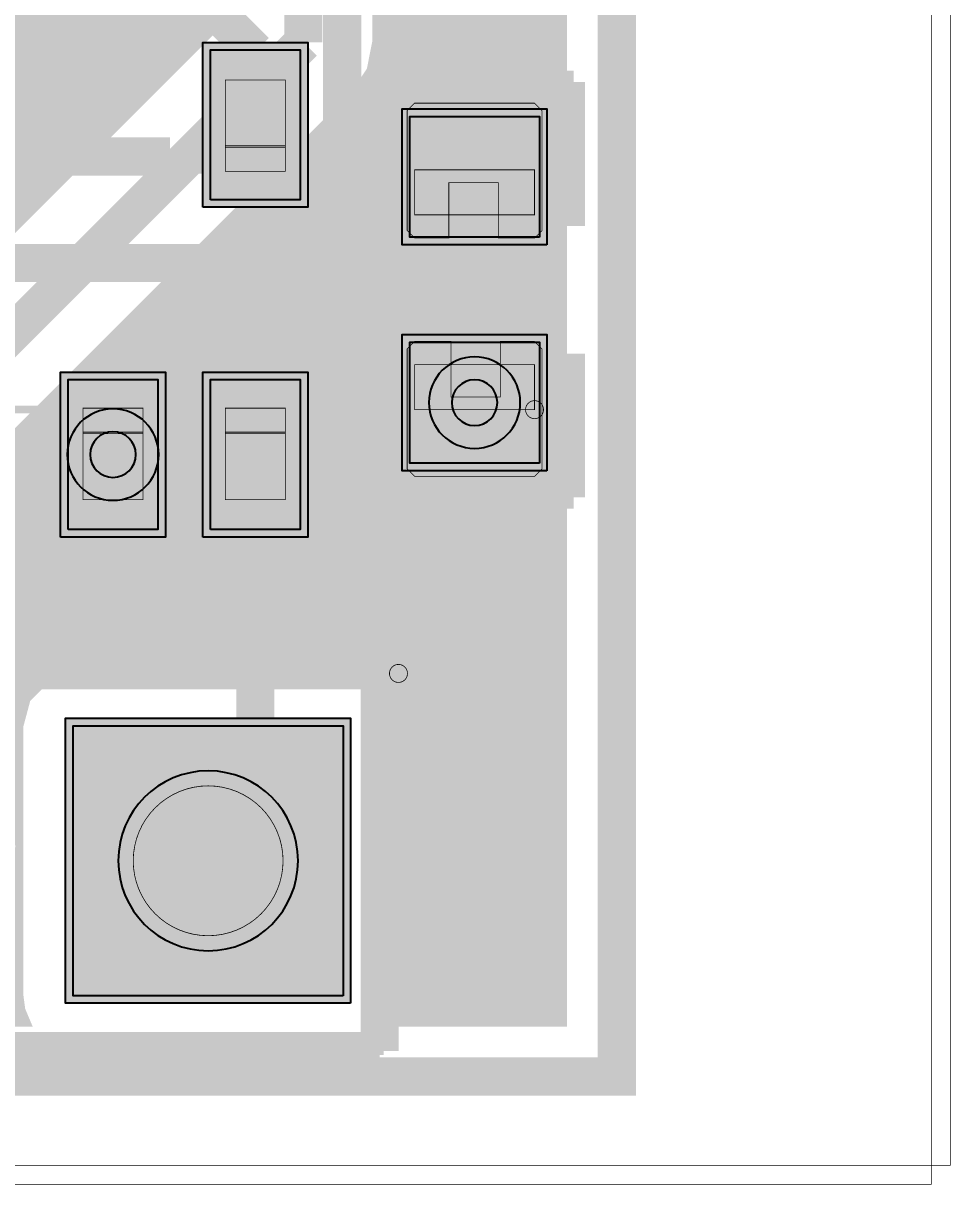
# Model space of a CAD drawing. Header units: millimetres. Extents: x -37.3 to -4.1, y -46.3 to 7.
# Drawn here: x -10.25 to -4.06, y -45.72 to -37.97 of the extents above; entities that cross this region are included whole.
import ezdxf

# ---------------------------------------------------------------- set-up
doc = ezdxf.new("R2010")
doc.units = ezdxf.units.MM
doc.header["$MEASUREMENT"] = 0
for name, color, linetype, true_color in [('Board-Outline-Layer', 7, 'Continuous', 0xff00ff), ('Bottom-Layer', 7, 'Continuous', 0x0000ff), ('Bottom-Paste-Mask-Layer', 7, 'Continuous', 0x800000), ('Bottom-Solder-Mask-Layer', 7, 'Continuous', 0xaa00ff), ('Component-Marking-Layer', 7, 'Continuous', 0x66ffcc), ('Component-Shape-Layer', 7, 'Continuous', 0x00cccc), ('Hole-Layer', 7, 'Continuous', 0x222222), ('Multi-Layer', 7, 'Continuous', 0xc0c0c0), ('Pin-Floating-Layer', 7, 'Continuous', 0xff99ff), ('Pin-Soldering-Layer', 7, 'Continuous', 0xcc9999), ('Top-Layer', 7, 'Continuous', 0xff0000), ('Top-Paste-Mask-Layer', 7, 'Continuous', 0x808080), ('Top-Silkscreen-Layer', 7, 'Continuous', 0xffcc00), ('Top-Solder-Mask-Layer', 7, 'Continuous', 0x800080)]:
    doc.layers.add(name, color=color, linetype=linetype, true_color=true_color)

msp = doc.modelspace()

# ---------------------------------------------------------------- hatches: boundary and pattern name
at = {"layer": 'Bottom-Layer'}
for points in [[(-12.201, -44.6419), (-15.3705, -44.6419), (-15.125, -44.428), (-14.9653, -44.1441), (-14.9099, -43.8231), (-14.9099, -43.2231), (-15.0048, -42.8074), (-15.2707, -42.474), (-15.6548, -42.289), (-16.0813, -42.289), (-16.4654, -42.474), (-16.7313, -42.8074), (-16.8262, -43.2231), (-16.8262, -43.8231), (-16.7708, -44.1441), (-16.6111, -44.428), (-16.3656, -44.6419), (-24.0205, -44.6419), (-23.7749, -44.428), (-23.6153, -44.1441), (-23.5599, -43.8231), (-23.5599, -43.2231), (-23.6548, -42.8074), (-23.9206, -42.474), (-24.3048, -42.289), (-24.7312, -42.289), (-25.1154, -42.474), (-25.3813, -42.8074), (-25.4762, -43.2231), (-25.4762, -43.8231), (-25.4208, -44.1441), (-25.2611, -44.428), (-25.0156, -44.6419), (-30.6523, -44.6419), (-30.3729, -44.2754), (-30.2321, -43.8365), (-30.2463, -43.3758), (-30.4137, -42.9464), (-30.715, -42.5976), (-31.1157, -42.3698), (-30.8468, -42.0261), (-30.7241, -41.6072), (-30.7652, -41.1727), (-30.9642, -40.7843), (-31.2929, -40.4971), (-31.0196, -40.2756), (-30.8254, -39.9822), (-26.1673, -39.9822), (-25.1863, -40.9632), (-25.0289, -41.0684), (-24.8432, -41.1053), (-15.2069, -41.1053), (-14.5671, -41.7451), (-14.4097, -41.8503), (-14.224, -41.8872), (-11.684, -41.8872), (-11.4984, -41.8503), (-11.341, -41.7451), (-8.039, -38.4431), (-7.9338, -38.2857), (-7.8969, -38.1001), (-7.8969, -35.1232), (-7.7458, -34.8581), (-7.7294, -34.5535), (-7.8511, -34.2738), (-8.0851, -34.0781), (-8.382, -34.0079), (-8.6789, -34.0781), (-8.913, -34.2738), (-9.0347, -34.5535), (-9.0182, -34.8581), (-8.8672, -35.1232), (-8.8672, -37.8991), (-11.4381, -40.4701), (-11.4985, -40.3222), (-11.5926, -40.1931), (-11.5926, -39.3142), (-11.4415, -39.0491), (-11.4251, -38.7445), (-11.5468, -38.4648), (-11.7808, -38.2691), (-12.0777, -38.1989), (-12.3746, -38.2691), (-12.6087, -38.4648), (-12.7304, -38.7445), (-12.7139, -39.0491), (-12.5629, -39.3142), (-12.5629, -40.1931), (-12.6985, -40.412), (-12.7405, -40.666), (-12.6826, -40.9169), (-14.0231, -40.9169), (-14.6629, -40.2771), (-14.8203, -40.172), (-15.0059, -40.135), (-15.0352, -40.135), (-14.9789, -39.9579), (-14.9599, -39.773), (-14.9599, -38.873), (-15.0498, -38.4789), (-15.3018, -38.1629), (-15.666, -37.9876), (-16.0701, -37.9876), (-16.4343, -38.1629), (-16.6863, -38.4789), (-16.7762, -38.873), (-16.7762, -39.3698), (-17.0493, -39.182), (-17.3779, -39.139), (-17.6901, -39.2502), (-17.9175, -39.4913), (-18.0102, -39.8095), (-17.9481, -40.135), (-22.4377, -40.135), (-22.3756, -39.8094), (-22.4684, -39.4912), (-22.6959, -39.2501), (-23.0082, -39.139), (-23.3369, -39.1821), (-23.6099, -39.3701), (-23.6099, -38.873), (-23.6998, -38.4789), (-23.9518, -38.1629), (-24.316, -37.9876), (-24.7201, -37.9876), (-25.0843, -38.1629), (-25.3362, -38.4789), (-25.4262, -38.873), (-25.4262, -39.3511), (-25.6233, -39.154), (-25.7806, -39.0489), (-25.9663, -39.0119), (-30.8254, -39.0119), (-31.0196, -38.7186), (-31.2929, -38.4971), (-30.9642, -38.2099), (-30.7652, -37.8214), (-30.7241, -37.3869), (-30.8468, -36.9681), (-31.1157, -36.6244), (-30.7063, -36.3893), (-30.4021, -36.0282), (-30.2399, -35.5849), (-30.2392, -35.1128), (-30.4002, -34.669), (-30.7034, -34.3071), (-31.1121, -34.0709), (-31.577, -33.9888), (-32.177, -33.9888), (-32.6419, -34.0709), (-33.0507, -34.3071), (-33.3538, -34.669), (-33.5148, -35.1128), (-33.5141, -35.5849), (-33.3519, -36.0282), (-33.0477, -36.3893), (-32.6383, -36.6244), (-32.9073, -36.9681), (-33.0299, -37.3869), (-32.9888, -37.8214), (-32.7898, -38.2099), (-32.4612, -38.4971), (-32.7667, -38.7557), (-32.966, -39.1028), (-33.0351, -39.4971), (-32.966, -39.8913), (-32.7667, -40.2385), (-32.4612, -40.4971), (-32.7898, -40.7843), (-32.9888, -41.1727), (-33.0299, -41.6072), (-32.9073, -42.0261), (-32.6383, -42.3698), (-33.039, -42.5976), (-33.3404, -42.9464), (-33.5078, -43.3758), (-33.5219, -43.8365), (-33.3811, -44.2754), (-33.1017, -44.6419), (-33.9319, -44.6419), (-33.9319, -0.3581), (-6.6482, -0.3581), (-6.6482, -44.6419), (-7.8079, -44.6419), (-7.7714, -44.5548), (-7.7589, -44.4611), (-7.7589, -42.6611), (-7.8069, -42.482), (-7.9379, -42.3509), (-8.117, -42.3029), (-9.917, -42.3029), (-10.0961, -42.3509), (-10.2272, -42.482), (-10.2752, -42.6611), (-10.2752, -44.4611), (-10.2627, -44.5548), (-10.2261, -44.6419), (-10.9131, -44.6419), (-10.5642, -44.3339), (-10.3512, -43.9201), (-10.3032, -43.4572), (-10.4267, -43.0086), (-10.7049, -42.6355), (-11.0997, -42.389), (-11.557, -42.3029), (-12.0144, -42.389), (-12.4092, -42.6355), (-12.6873, -43.0086), (-12.8109, -43.4572), (-12.7628, -43.9201), (-12.5498, -44.3339)], [(-12.6011, -36.6519), (-12.7614, -36.9115), (-12.7886, -37.2153), (-12.6768, -37.4992), (-12.4498, -37.703), (-12.1556, -37.7836), (-11.2648, -38.6743), (-11.1843, -38.9685), (-10.9805, -39.1955), (-10.6966, -39.3073), (-10.3927, -39.2802), (-10.1332, -39.1198), (-9.9729, -38.8603), (-9.9457, -38.5564), (-10.0575, -38.2726), (-10.2845, -38.0688), (-10.5787, -37.9882), (-11.4695, -37.0975), (-11.5501, -36.8032), (-11.7538, -36.5762), (-12.0377, -36.4645), (-12.3416, -36.4916)], [(-8.117, -44.4611), (-9.917, -44.4611), (-9.917, -42.6611), (-8.117, -42.6611)]]:
    msp.add_hatch(color=256, dxfattribs=at).paths.add_polyline_path(points)
at = {"layer": 'Bottom-Paste-Mask-Layer'}
msp.add_hatch(color=256, dxfattribs=at).paths.add_polyline_path([(-8.117, -44.4611), (-9.917, -44.4611), (-9.917, -42.6611), (-8.117, -42.6611)])
at = {"layer": 'Bottom-Solder-Mask-Layer'}
msp.add_hatch(color=256, dxfattribs=at).paths.add_polyline_path([(-8.0662, -44.5119), (-9.9678, -44.5119), (-9.9678, -42.6103), (-8.0662, -42.6103)])
at = {"layer": 'Component-Marking-Layer'}
for points in [[(-6.8989, -40.5512, 1), (-6.779, -40.5512, 1)], [(-6.8989, -40.5512, 1), (-6.779, -40.5512, 1)], [(-7.807, -42.3111, 1), (-7.687, -42.3111, 1)], [(-7.807, -42.3111, 1), (-7.687, -42.3111, 1)]]:
    msp.add_hatch(color=256, dxfattribs=at).paths.add_polyline_path(points)
at = {"layer": 'Hole-Layer'}
msp.add_hatch(color=256, dxfattribs=at).paths.add_polyline_path([(-9.617, -43.5611, 1), (-8.417, -43.5611, 1)])
at = {"layer": 'Multi-Layer'}
msp.add_hatch(color=256, dxfattribs=at).paths.add_polyline_path([(-8.117, -44.4611), (-9.917, -44.4611), (-9.917, -42.6611), (-8.117, -42.6611)])
msp.add_hatch(color=256, dxfattribs=at).paths.add_polyline_path([(-8.117, -44.4611), (-9.917, -44.4611), (-9.917, -42.6611), (-8.117, -42.6611)])
msp.add_hatch(color=256, dxfattribs=at).paths.add_polyline_path([(-8.117, -44.4611), (-9.917, -44.4611), (-9.917, -42.6611), (-8.117, -42.6611)])
at = {"layer": 'Pin-Floating-Layer'}
for points in [[(-8.902, -38.961), (-8.902, -38.791), (-8.502, -38.791), (-8.5021, -38.961)], [(-8.902, -38.961), (-8.902, -38.791), (-8.502, -38.791), (-8.5021, -38.961)], [(-9.852, -40.711), (-9.852, -40.541), (-9.452, -40.5411), (-9.452, -40.711)], [(-9.852, -40.711), (-9.852, -40.541), (-9.452, -40.5411), (-9.452, -40.711)], [(-8.902, -40.711), (-8.902, -40.5411), (-8.502, -40.541), (-8.502, -40.711)], [(-8.902, -40.711), (-8.902, -40.5411), (-8.502, -40.541), (-8.502, -40.711)]]:
    msp.add_hatch(color=256, dxfattribs=at).paths.add_polyline_path(points)
at = {"layer": 'Pin-Soldering-Layer'}
for points in [[(-8.902, -38.801), (-8.902, -38.3511), (-8.502, -38.3511), (-8.502, -38.801)], [(-8.902, -38.801), (-8.902, -38.3511), (-8.502, -38.3511), (-8.502, -38.801)], [(-6.839, -38.9511), (-6.839, -39.2511), (-7.639, -39.2511), (-7.639, -38.9511)], [(-6.839, -38.9511), (-6.839, -39.2511), (-7.639, -39.2511), (-7.639, -38.9511)], [(-6.839, -40.5511), (-7.639, -40.5511), (-7.639, -40.2511), (-6.839, -40.2511)], [(-6.839, -40.5511), (-7.639, -40.5511), (-7.639, -40.2511), (-6.839, -40.2511)], [(-9.852, -41.151), (-9.852, -40.7011), (-9.452, -40.7011), (-9.452, -41.1511)], [(-9.852, -41.151), (-9.852, -40.7011), (-9.452, -40.7011), (-9.452, -41.1511)], [(-8.9021, -41.1511), (-8.902, -40.7011), (-8.5021, -40.7011), (-8.5021, -41.151)], [(-8.9021, -41.1511), (-8.902, -40.7011), (-8.5021, -40.7011), (-8.5021, -41.151)], [(-9.517, -43.5611, 1), (-8.5171, -43.5611, 1)], [(-9.517, -43.5611, 1), (-8.5171, -43.5611, 1)]]:
    msp.add_hatch(color=256, dxfattribs=at).paths.add_polyline_path(points)
at = {"layer": 'Top-Layer'}
for points in [[(-9.0019, -39.1509), (-9.0019, -38.1509), (-8.4019, -38.1509), (-8.4019, -39.1509)], [(-6.807, -39.401), (-7.671, -39.401), (-7.671, -38.5945), (-6.807, -38.5945)], [(-6.807, -40.9077), (-7.671, -40.9077), (-7.671, -40.1012), (-6.807, -40.1012)], [(-9.9521, -41.3511), (-9.9521, -40.3511), (-9.3521, -40.3511), (-9.3521, -41.3511)], [(-9.0022, -41.3511), (-9.0022, -40.3511), (-8.4022, -40.3511), (-8.4022, -41.3511)], [(-6.807, -41.2658), (-6.7254, -41.2564), (-6.6482, -41.2287), (-6.6482, -44.6419), (-7.8079, -44.6419), (-7.7714, -44.5548), (-7.7589, -44.4611), (-7.7589, -42.6611), (-7.8069, -42.482), (-7.9379, -42.3509), (-8.117, -42.3029), (-8.217, -42.3029), (-8.217, -41.6577), (-8.0903, -41.5271), (-8.044, -41.3511), (-8.044, -40.879), (-8.0292, -40.8641), (-8.0292, -40.9077), (-7.9812, -41.0868), (-7.8501, -41.2178), (-7.671, -41.2658)], [(-10.2752, -44.4611), (-10.2627, -44.5548), (-10.2261, -44.6419), (-10.9131, -44.6419), (-10.5659, -44.3361), (-10.3528, -43.9255), (-10.3025, -43.4656), (-10.4218, -43.0186), (-10.6946, -42.645), (-11.0841, -42.3952), (-10.922, -42.3952), (-10.7364, -42.3583), (-10.579, -42.2531), (-10.325, -41.9991), (-10.2264, -41.857), (-10.184, -41.6893), (-10.1549, -41.6777), (-10.127, -41.6636), (-10.0425, -41.6976), (-9.9521, -41.7092), (-9.3521, -41.7092), (-9.2673, -41.699), (-9.1873, -41.669), (-9.1873, -42.3029), (-9.917, -42.3029), (-10.0961, -42.3509), (-10.2272, -42.482), (-10.2752, -42.6611)], [(-8.117, -44.4611), (-9.917, -44.4611), (-9.917, -42.6611), (-8.117, -42.6611)]]:
    msp.add_hatch(color=256, dxfattribs=at).paths.add_polyline_path(points)
at = {"layer": 'Top-Paste-Mask-Layer'}
for points in [[(-9.0019, -39.1509), (-9.0019, -38.1509), (-8.4019, -38.1509), (-8.4019, -39.1509)], [(-7.689, -38.5561), (-7.639, -38.5061), (-6.839, -38.5061), (-6.789, -38.5561), (-6.789, -39.3561), (-6.839, -39.4061), (-7.081, -39.4061), (-7.081, -39.0361), (-7.411, -39.0361), (-7.411, -39.4061), (-7.639, -39.4061), (-7.689, -39.3561)], [(-7.689, -38.5561), (-7.639, -38.5061), (-6.839, -38.5061), (-6.789, -38.5561), (-6.789, -39.3561), (-6.839, -39.4061), (-7.081, -39.4061), (-7.081, -39.0361), (-7.411, -39.0361), (-7.411, -39.4061), (-7.639, -39.4061), (-7.689, -39.3561)], [(-6.789, -40.9461), (-6.839, -40.9961), (-7.639, -40.9961), (-7.689, -40.9461), (-7.689, -40.1461), (-7.639, -40.0961), (-7.397, -40.0961), (-7.397, -40.4661), (-7.067, -40.4661), (-7.067, -40.0961), (-6.839, -40.0961), (-6.789, -40.1461)], [(-6.789, -40.9461), (-6.839, -40.9961), (-7.639, -40.9961), (-7.689, -40.9461), (-7.689, -40.1461), (-7.639, -40.0961), (-7.397, -40.0961), (-7.397, -40.4661), (-7.067, -40.4661), (-7.067, -40.0961), (-6.839, -40.0961), (-6.789, -40.1461)], [(-9.9521, -41.3511), (-9.9521, -40.3511), (-9.3521, -40.3511), (-9.3521, -41.3511)], [(-9.0022, -41.3511), (-9.0022, -40.3511), (-8.4022, -40.3511), (-8.4022, -41.3511)], [(-8.117, -44.4611), (-9.917, -44.4611), (-9.917, -42.6611), (-8.117, -42.6611)]]:
    msp.add_hatch(color=256, dxfattribs=at).paths.add_polyline_path(points)
at = {"layer": 'Top-Solder-Mask-Layer'}
for points in [[(-9.0519, -39.2009), (-9.0519, -38.1009), (-8.3519, -38.1009), (-8.3519, -39.2009)], [(-6.7562, -39.4518), (-7.7218, -39.4518), (-7.7218, -38.5437), (-6.7562, -38.5437)], [(-6.7562, -40.9585), (-7.7218, -40.9585), (-7.7218, -40.0504), (-6.7562, -40.0504)], [(-10.0022, -41.4011), (-10.0022, -40.3011), (-9.3021, -40.3011), (-9.3021, -41.4011)], [(-9.0522, -41.4011), (-9.0522, -40.3011), (-8.3522, -40.3011), (-8.3522, -41.4011)], [(-8.0662, -44.5119), (-9.9678, -44.5119), (-9.9678, -42.6103), (-8.0662, -42.6103)]]:
    msp.add_hatch(color=256, dxfattribs=at).paths.add_polyline_path(points)

# ---------------------------------------------------------------- linework, layer by layer
at = {"layer": 'Board-Outline-Layer', "const_width": 0.254}
msp.add_lwpolyline([(-34.2901, -45.0001), (-34.2901, 0), (-6.29, 0), (-6.29, -45.0001)], close=True, dxfattribs=at)
at = {"layer": 'Bottom-Layer'}
for points, const_width in [([(-35.9411, -45.5931), (-35.9411, 1.143), (-4.064, 1.143), (-4.064, -45.5931)], 0.00508), ([(-12.6011, -36.6519), (-12.7614, -36.9115), (-12.7886, -37.2153), (-12.6768, -37.4992), (-12.4498, -37.703), (-12.1556, -37.7836), (-11.2648, -38.6743), (-11.1843, -38.9685), (-10.9805, -39.1955), (-10.6966, -39.3073), (-10.3927, -39.2802), (-10.1332, -39.1198), (-9.9729, -38.8603), (-9.9457, -38.5564), (-10.0575, -38.2726), (-10.2845, -38.0688), (-10.5787, -37.9882), (-11.4695, -37.0975), (-11.5501, -36.8032), (-11.7538, -36.5762), (-12.0377, -36.4645), (-12.3416, -36.4916)], 0.0508)]:
    msp.add_lwpolyline(points, close=True, dxfattribs=dict(at, const_width=const_width))
for points, const_width in [([(-6.6482, -0.3581), (-6.6482, -44.6419), (-7.8079, -44.6419), (-7.7714, -44.5548), (-7.7589, -44.4611), (-7.7589, -42.6611), (-7.8069, -42.482), (-7.9379, -42.3509), (-8.117, -42.3029), (-9.917, -42.3029), (-10.0961, -42.3509), (-10.2272, -42.482), (-10.2752, -42.6611), (-10.2752, -44.4611), (-10.2627, -44.5548), (-10.2261, -44.6419), (-10.9131, -44.6419)], 0.0508), ([(-8.382, -38.1001), (-8.382, -34.6711)], 0.254), ([(-24.8432, -41.1053), (-15.2069, -41.1053), (-14.5671, -41.7451), (-14.4097, -41.8503), (-14.224, -41.8872), (-11.684, -41.8872), (-11.4984, -41.8503), (-11.341, -41.7451), (-8.039, -38.4431), (-7.9338, -38.2857), (-7.8969, -38.1001), (-7.8969, -35.1232)], 0.0508), ([(-8.8672, -37.8991), (-11.4381, -40.4701)], 0.0508), ([(-11.684, -41.4021), (-8.382, -38.1001)], 0.254)]:
    msp.add_lwpolyline(points, dxfattribs=dict(at, const_width=const_width))
msp.add_lwpolyline([(-8.117, -44.4611), (-9.917, -44.4611), (-9.917, -42.6611), (-8.117, -42.6611)], close=True, dxfattribs=at)
at = {"layer": 'Bottom-Paste-Mask-Layer'}
msp.add_lwpolyline([(-8.117, -44.4611), (-9.917, -44.4611), (-9.917, -42.6611), (-8.117, -42.6611)], close=True, dxfattribs=at)
at = {"layer": 'Bottom-Solder-Mask-Layer'}
msp.add_lwpolyline([(-8.0662, -44.5119), (-9.9678, -44.5119), (-9.9678, -42.6103), (-8.0662, -42.6103)], close=True, dxfattribs=at)
at = {"layer": 'Component-Marking-Layer', "const_width": 0.00508}
for points in [[(-6.8989, -40.5512, 1), (-6.779, -40.5512, 1)], [(-6.8989, -40.5512, 1), (-6.779, -40.5512, 1)], [(-7.807, -42.3111, 1), (-7.687, -42.3111, 1)], [(-7.807, -42.3111, 1), (-7.687, -42.3111, 1)]]:
    msp.add_lwpolyline(points, format="xyb", close=True, dxfattribs=at)
at = {"layer": 'Component-Shape-Layer', "const_width": 0.0508}
for points in [[(-11.102, -40.5511), (-11.102, -38.951), (-8.2021, -38.951), (-8.202, -40.5511)], [(-11.102, -40.5511), (-11.102, -38.951), (-8.2021, -38.951), (-8.202, -40.5511)], [(-6.839, -40.5511), (-7.639, -40.5511), (-7.639, -38.9511), (-6.839, -38.9511)], [(-6.839, -40.5511), (-7.639, -40.5511), (-7.639, -38.9511), (-6.839, -38.9511)], [(-12.702, -44.8311), (-12.702, -42.2911), (-7.872, -42.2911), (-7.872, -44.8311)], [(-12.702, -44.8311), (-12.702, -42.2911), (-7.872, -42.2911), (-7.872, -44.8311)]]:
    msp.add_lwpolyline(points, close=True, dxfattribs=at)
at = {"layer": 'Hole-Layer'}
for points in [[(-7.3915, -40.5044, 1), (-7.0865, -40.5044, 1)], [(-9.617, -43.5611, 1), (-8.417, -43.5611, 1)]]:
    msp.add_lwpolyline(points, format="xyb", close=True, dxfattribs=at)
msp.add_lwpolyline([(-9.8046, -40.8511, 1), (-9.4996, -40.8511), (-9.4996, -40.8511, 1), (-9.8046, -40.8511)], format="xyb", dxfattribs=at)
at = {"layer": 'Multi-Layer'}
msp.add_lwpolyline([(-7.544, -40.5044, 1), (-6.934, -40.5044, 1)], format="xyb", close=True, dxfattribs=at)
msp.add_lwpolyline([(-9.9571, -40.8511, 1), (-9.3471, -40.8511), (-9.3471, -40.8511, 1), (-9.9571, -40.8511)], format="xyb", dxfattribs=at)
msp.add_lwpolyline([(-8.117, -44.4611), (-9.917, -44.4611), (-9.917, -42.6611), (-8.117, -42.6611)], close=True, dxfattribs=at)
msp.add_lwpolyline([(-8.117, -44.4611), (-9.917, -44.4611), (-9.917, -42.6611), (-8.117, -42.6611)], close=True, dxfattribs=at)
msp.add_lwpolyline([(-8.117, -44.4611), (-9.917, -44.4611), (-9.917, -42.6611), (-8.117, -42.6611)], close=True, dxfattribs=at)
at = {"layer": 'Pin-Floating-Layer', "const_width": 0.00508}
for points in [[(-8.902, -38.961), (-8.902, -38.791), (-8.502, -38.791), (-8.5021, -38.961)], [(-8.902, -38.961), (-8.902, -38.791), (-8.502, -38.791), (-8.5021, -38.961)], [(-9.852, -40.711), (-9.852, -40.541), (-9.452, -40.5411), (-9.452, -40.711)], [(-9.852, -40.711), (-9.852, -40.541), (-9.452, -40.5411), (-9.452, -40.711)], [(-8.902, -40.711), (-8.902, -40.5411), (-8.502, -40.541), (-8.502, -40.711)], [(-8.902, -40.711), (-8.902, -40.5411), (-8.502, -40.541), (-8.502, -40.711)]]:
    msp.add_lwpolyline(points, close=True, dxfattribs=at)
at = {"layer": 'Pin-Soldering-Layer', "const_width": 0.00508}
for points in [[(-8.902, -38.801), (-8.902, -38.3511), (-8.502, -38.3511), (-8.502, -38.801)], [(-8.902, -38.801), (-8.902, -38.3511), (-8.502, -38.3511), (-8.502, -38.801)], [(-6.839, -38.9511), (-6.839, -39.2511), (-7.639, -39.2511), (-7.639, -38.9511)], [(-6.839, -38.9511), (-6.839, -39.2511), (-7.639, -39.2511), (-7.639, -38.9511)], [(-6.839, -40.5511), (-7.639, -40.5511), (-7.639, -40.2511), (-6.839, -40.2511)], [(-6.839, -40.5511), (-7.639, -40.5511), (-7.639, -40.2511), (-6.839, -40.2511)], [(-9.852, -41.151), (-9.852, -40.7011), (-9.452, -40.7011), (-9.452, -41.1511)], [(-9.852, -41.151), (-9.852, -40.7011), (-9.452, -40.7011), (-9.452, -41.1511)], [(-8.9021, -41.1511), (-8.902, -40.7011), (-8.5021, -40.7011), (-8.5021, -41.151)], [(-8.9021, -41.1511), (-8.902, -40.7011), (-8.5021, -40.7011), (-8.5021, -41.151)]]:
    msp.add_lwpolyline(points, close=True, dxfattribs=at)
msp.add_lwpolyline([(-9.517, -43.5611, 1), (-8.5171, -43.5611), (-8.5171, -43.5611, 1), (-9.517, -43.5611)], format="xyb", dxfattribs=at)
msp.add_lwpolyline([(-9.517, -43.5611, 1), (-8.5171, -43.5611), (-8.5171, -43.5611, 1), (-9.517, -43.5611)], format="xyb", dxfattribs=at)
at = {"layer": 'Top-Layer'}
for points, const_width in [([(-35.8141, -45.7201), (-35.8141, 0.889), (-4.191, 0.889), (-4.191, -45.7201)], 0.00508), ([(-6.807, -41.2658), (-6.7254, -41.2564), (-6.6482, -41.2287), (-6.6482, -44.6419), (-7.8079, -44.6419), (-7.7714, -44.5548), (-7.7589, -44.4611), (-7.7589, -42.6611), (-7.8069, -42.482), (-7.9379, -42.3509), (-8.117, -42.3029), (-8.217, -42.3029), (-8.217, -41.6577), (-8.0903, -41.5271), (-8.044, -41.3511), (-8.044, -40.879), (-8.0292, -40.8641), (-8.0292, -40.9077), (-7.9812, -41.0868), (-7.8501, -41.2178), (-7.671, -41.2658)], 0.0508)]:
    msp.add_lwpolyline(points, close=True, dxfattribs=dict(at, const_width=const_width))
for points, const_width in [([(-7.239, -38.9977), (-7.239, -35.6142)], 0.254), ([(-10.1231, -37.8461), (-10.1231, -37.1123)], 0.254), ([(-12.6914, -37.8461), (-10.1231, -37.8461)], 0.254), ([(-10.1231, -37.8461), (-9.017, -37.8461)], 0.254), ([(-9.017, -37.8461), (-8.7019, -38.1612)], 0.254), ([(-8.1229, -37.7922), (-8.1229, -39.2665)], 0.254), ([(-8.7019, -38.1612), (-8.7019, -38.6509)], 0.254), ([(-7.239, -39.3879), (-7.239, -38.9977)], 0.254), ([(-8.1229, -39.2665), (-8.4295, -39.5731)], 0.254), ([(-7.6733, -39.8222), (-7.239, -39.3879)], 0.254), ([(-8.4295, -39.5731), (-12.8617, -39.5731)], 0.254), ([(-7.95, -39.9856), (-7.7866, -39.8222)], 0.254), ([(-7.7866, -39.8222), (-7.6733, -39.8222)], 0.254), ([(-7.95, -40.0989), (-7.95, -39.9856)], 0.254), ([(-8.7022, -40.8511), (-7.95, -40.0989)], 0.254), ([(-7.239, -40.5044), (-7.239, -41.1642)], 0.0508), ([(-8.7022, -43.2463), (-8.7022, -40.8511)], 0.254), ([(-9.6521, -40.8511), (-9.6521, -41.6076)], 0.0508), ([(-10.325, -41.9991), (-10.2264, -41.857), (-10.184, -41.6893), (-10.1549, -41.6777), (-10.127, -41.6636), (-10.0425, -41.6976), (-9.9521, -41.7092), (-9.3521, -41.7092), (-9.2673, -41.699), (-9.1873, -41.669), (-9.1873, -42.3029), (-9.917, -42.3029), (-10.0961, -42.3509), (-10.2272, -42.482), (-10.2752, -42.6611), (-10.2752, -44.4611), (-10.2627, -44.5548), (-10.2261, -44.6419), (-10.9131, -44.6419)], 0.0508), ([(-9.017, -43.5611), (-8.7022, -43.2463)], 0.254)]:
    msp.add_lwpolyline(points, dxfattribs=dict(at, const_width=const_width))
for points in [[(-9.0019, -39.1509), (-9.0019, -38.1509), (-8.4019, -38.1509), (-8.4019, -39.1509)], [(-6.807, -39.401), (-7.671, -39.401), (-7.671, -38.5945), (-6.807, -38.5945)], [(-6.807, -40.9077), (-7.671, -40.9077), (-7.671, -40.1012), (-6.807, -40.1012)], [(-9.9521, -41.3511), (-9.9521, -40.3511), (-9.3521, -40.3511), (-9.3521, -41.3511)], [(-9.0022, -41.3511), (-9.0022, -40.3511), (-8.4022, -40.3511), (-8.4022, -41.3511)], [(-8.117, -44.4611), (-9.917, -44.4611), (-9.917, -42.6611), (-8.117, -42.6611)]]:
    msp.add_lwpolyline(points, close=True, dxfattribs=at)
at = {"layer": 'Top-Paste-Mask-Layer'}
for points in [[(-9.0019, -39.1509), (-9.0019, -38.1509), (-8.4019, -38.1509), (-8.4019, -39.1509)], [(-9.9521, -41.3511), (-9.9521, -40.3511), (-9.3521, -40.3511), (-9.3521, -41.3511)], [(-9.0022, -41.3511), (-9.0022, -40.3511), (-8.4022, -40.3511), (-8.4022, -41.3511)], [(-8.117, -44.4611), (-9.917, -44.4611), (-9.917, -42.6611), (-8.117, -42.6611)]]:
    msp.add_lwpolyline(points, close=True, dxfattribs=at)
at = {"layer": 'Top-Paste-Mask-Layer', "const_width": 0.00508}
for points in [[(-7.689, -38.5561), (-7.639, -38.5061), (-6.839, -38.5061), (-6.789, -38.5561), (-6.789, -39.3561), (-6.839, -39.4061), (-7.081, -39.4061), (-7.081, -39.0361), (-7.411, -39.0361), (-7.411, -39.4061), (-7.639, -39.4061), (-7.689, -39.3561)], [(-7.689, -38.5561), (-7.639, -38.5061), (-6.839, -38.5061), (-6.789, -38.5561), (-6.789, -39.3561), (-6.839, -39.4061), (-7.081, -39.4061), (-7.081, -39.0361), (-7.411, -39.0361), (-7.411, -39.4061), (-7.639, -39.4061), (-7.689, -39.3561)], [(-6.789, -40.9461), (-6.839, -40.9961), (-7.639, -40.9961), (-7.689, -40.9461), (-7.689, -40.1461), (-7.639, -40.0961), (-7.397, -40.0961), (-7.397, -40.4661), (-7.067, -40.4661), (-7.067, -40.0961), (-6.839, -40.0961), (-6.789, -40.1461)], [(-6.789, -40.9461), (-6.839, -40.9961), (-7.639, -40.9961), (-7.689, -40.9461), (-7.689, -40.1461), (-7.639, -40.0961), (-7.397, -40.0961), (-7.397, -40.4661), (-7.067, -40.4661), (-7.067, -40.0961), (-6.839, -40.0961), (-6.789, -40.1461)]]:
    msp.add_lwpolyline(points, close=True, dxfattribs=at)
at = {"layer": 'Top-Silkscreen-Layer'}
for points, const_width in [([(-6.5784, -38.366), (-7.8996, -38.366)], 0.1524), ([(-7.8996, -38.366), (-7.8996, -39.3249)], 0.1524), ([(-6.5784, -38.366), (-7.8996, -38.366)], 0.1524), ([(-7.8996, -38.366), (-7.8996, -39.3249)], 0.1524), ([(-6.5784, -39.3249), (-6.5784, -38.366)], 0.1524), ([(-6.5784, -39.3249), (-6.5784, -38.366)], 0.1524), ([(-10.033, -38.8621), (-9.271, -38.8621)], 0.254), ([(-10.033, -38.8621), (-9.271, -38.8621)], 0.254), ([(-8.255, -39.3286), (-8.255, -40.1734)], 0.254), ([(-8.255, -39.3286), (-8.255, -40.1734)], 0.254), ([(-7.8996, -41.1362), (-7.8996, -40.1773)], 0.1524), ([(-7.8996, -41.1362), (-7.8996, -40.1773)], 0.1524), ([(-6.5784, -40.1773), (-6.5784, -41.1362)], 0.1524), ([(-6.5784, -40.1773), (-6.5784, -41.1362)], 0.1524), ([(-6.5784, -41.1362), (-7.8996, -41.1362)], 0.1524), ([(-6.5784, -41.1362), (-7.8996, -41.1362)], 0.1524), ([(-12.702, -42.2911), (-7.872, -42.2911)], 0.254), ([(-12.702, -42.2911), (-7.872, -42.2911)], 0.254), ([(-7.872, -42.2911), (-7.872, -44.8311)], 0.254), ([(-7.872, -42.2911), (-7.872, -44.8311)], 0.254), ([(-12.702, -44.8311), (-7.872, -44.8311)], 0.254), ([(-12.702, -44.8311), (-7.872, -44.8311)], 0.254)]:
    msp.add_lwpolyline(points, dxfattribs=dict(at, const_width=const_width))
at = {"layer": 'Top-Solder-Mask-Layer'}
for points in [[(-9.0519, -39.2009), (-9.0519, -38.1009), (-8.3519, -38.1009), (-8.3519, -39.2009)], [(-6.7562, -39.4518), (-7.7218, -39.4518), (-7.7218, -38.5437), (-6.7562, -38.5437)], [(-6.7562, -40.9585), (-7.7218, -40.9585), (-7.7218, -40.0504), (-6.7562, -40.0504)], [(-10.0022, -41.4011), (-10.0022, -40.3011), (-9.3021, -40.3011), (-9.3021, -41.4011)], [(-9.0522, -41.4011), (-9.0522, -40.3011), (-8.3522, -40.3011), (-8.3522, -41.4011)], [(-8.0662, -44.5119), (-9.9678, -44.5119), (-9.9678, -42.6103), (-8.0662, -42.6103)]]:
    msp.add_lwpolyline(points, close=True, dxfattribs=at)

doc.saveas('drawing.dxf')
